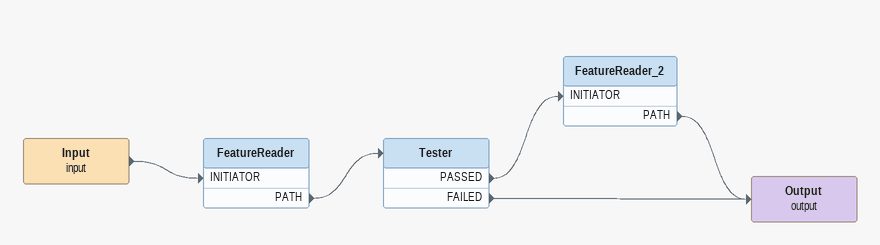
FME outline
Input (input)
    -> FeatureReader [INITIATOR]
FeatureReader
    PATH -> Tester
Tester
    PASSED -> FeatureReader_2 [INITIATOR]
    FAILED -> Output (output)
FeatureReader_2
    PATH -> Output (output)
Output (output)
